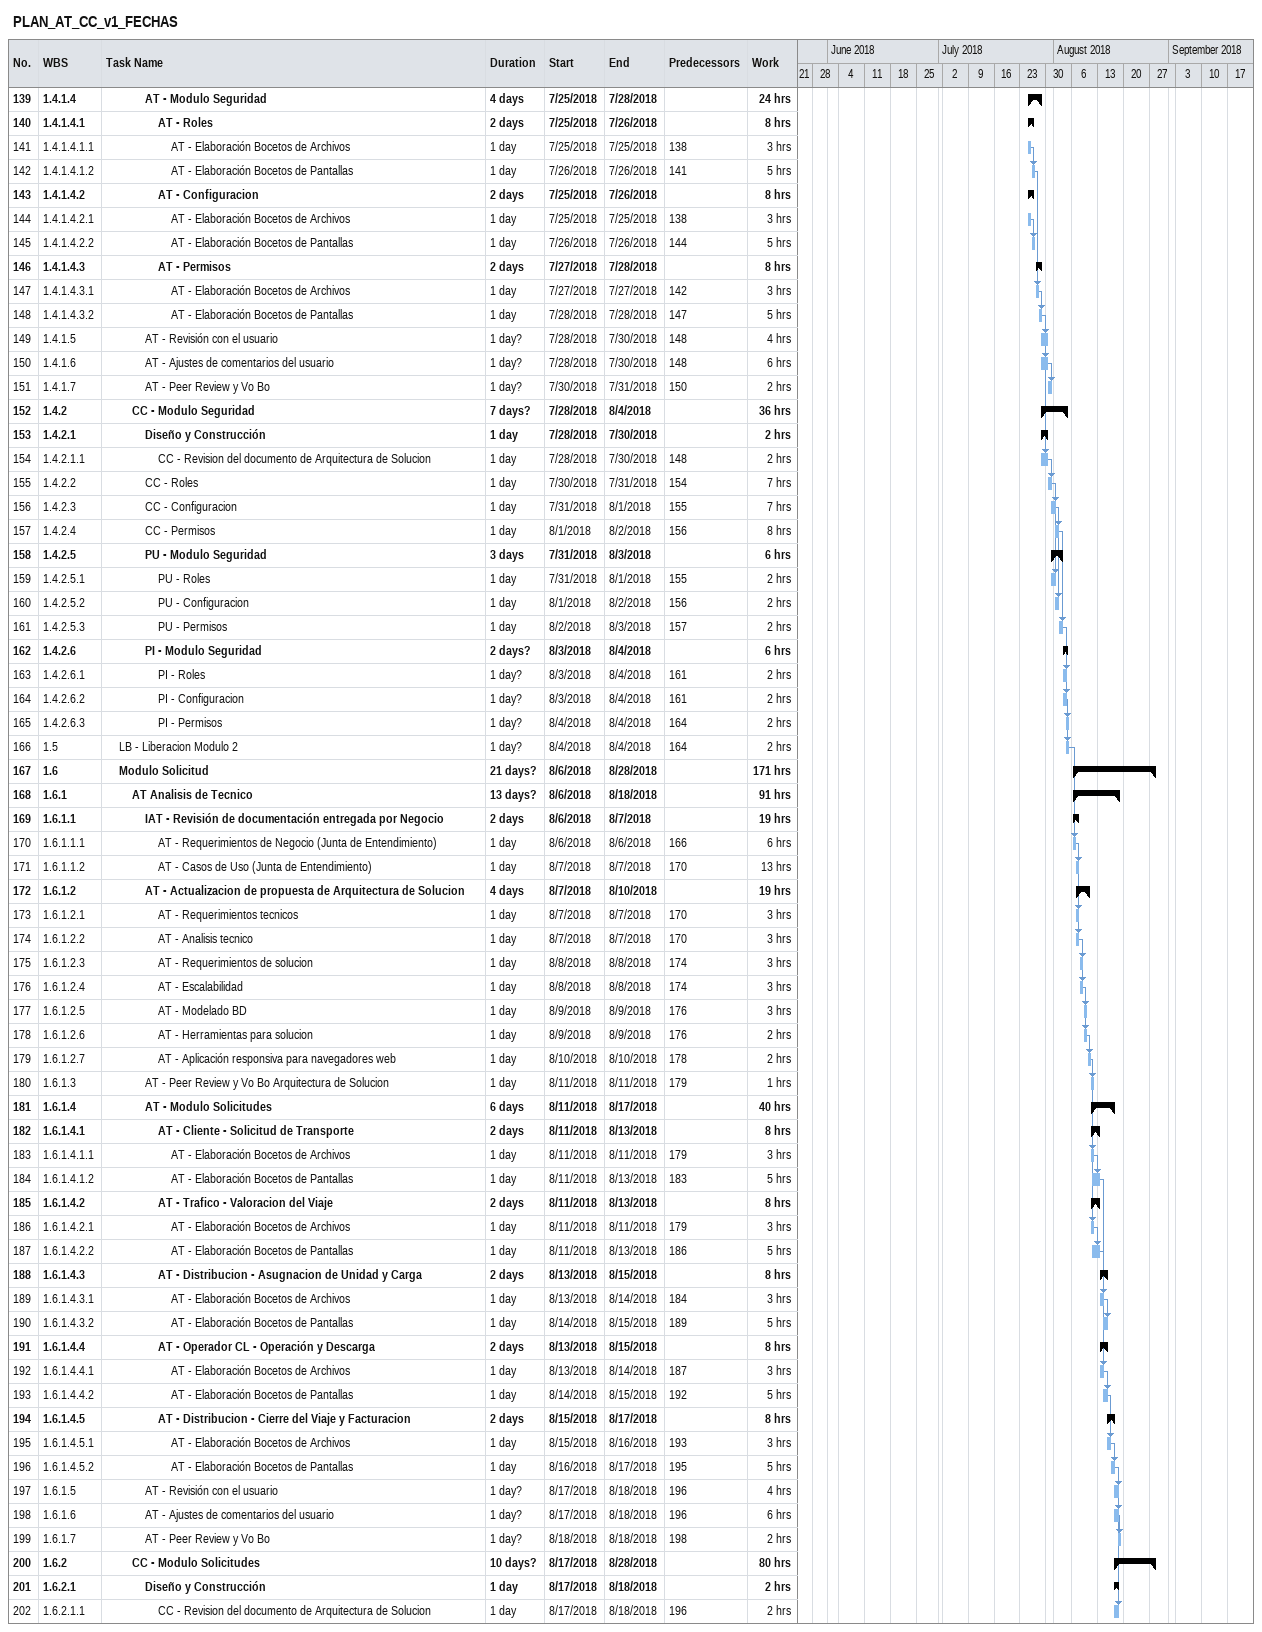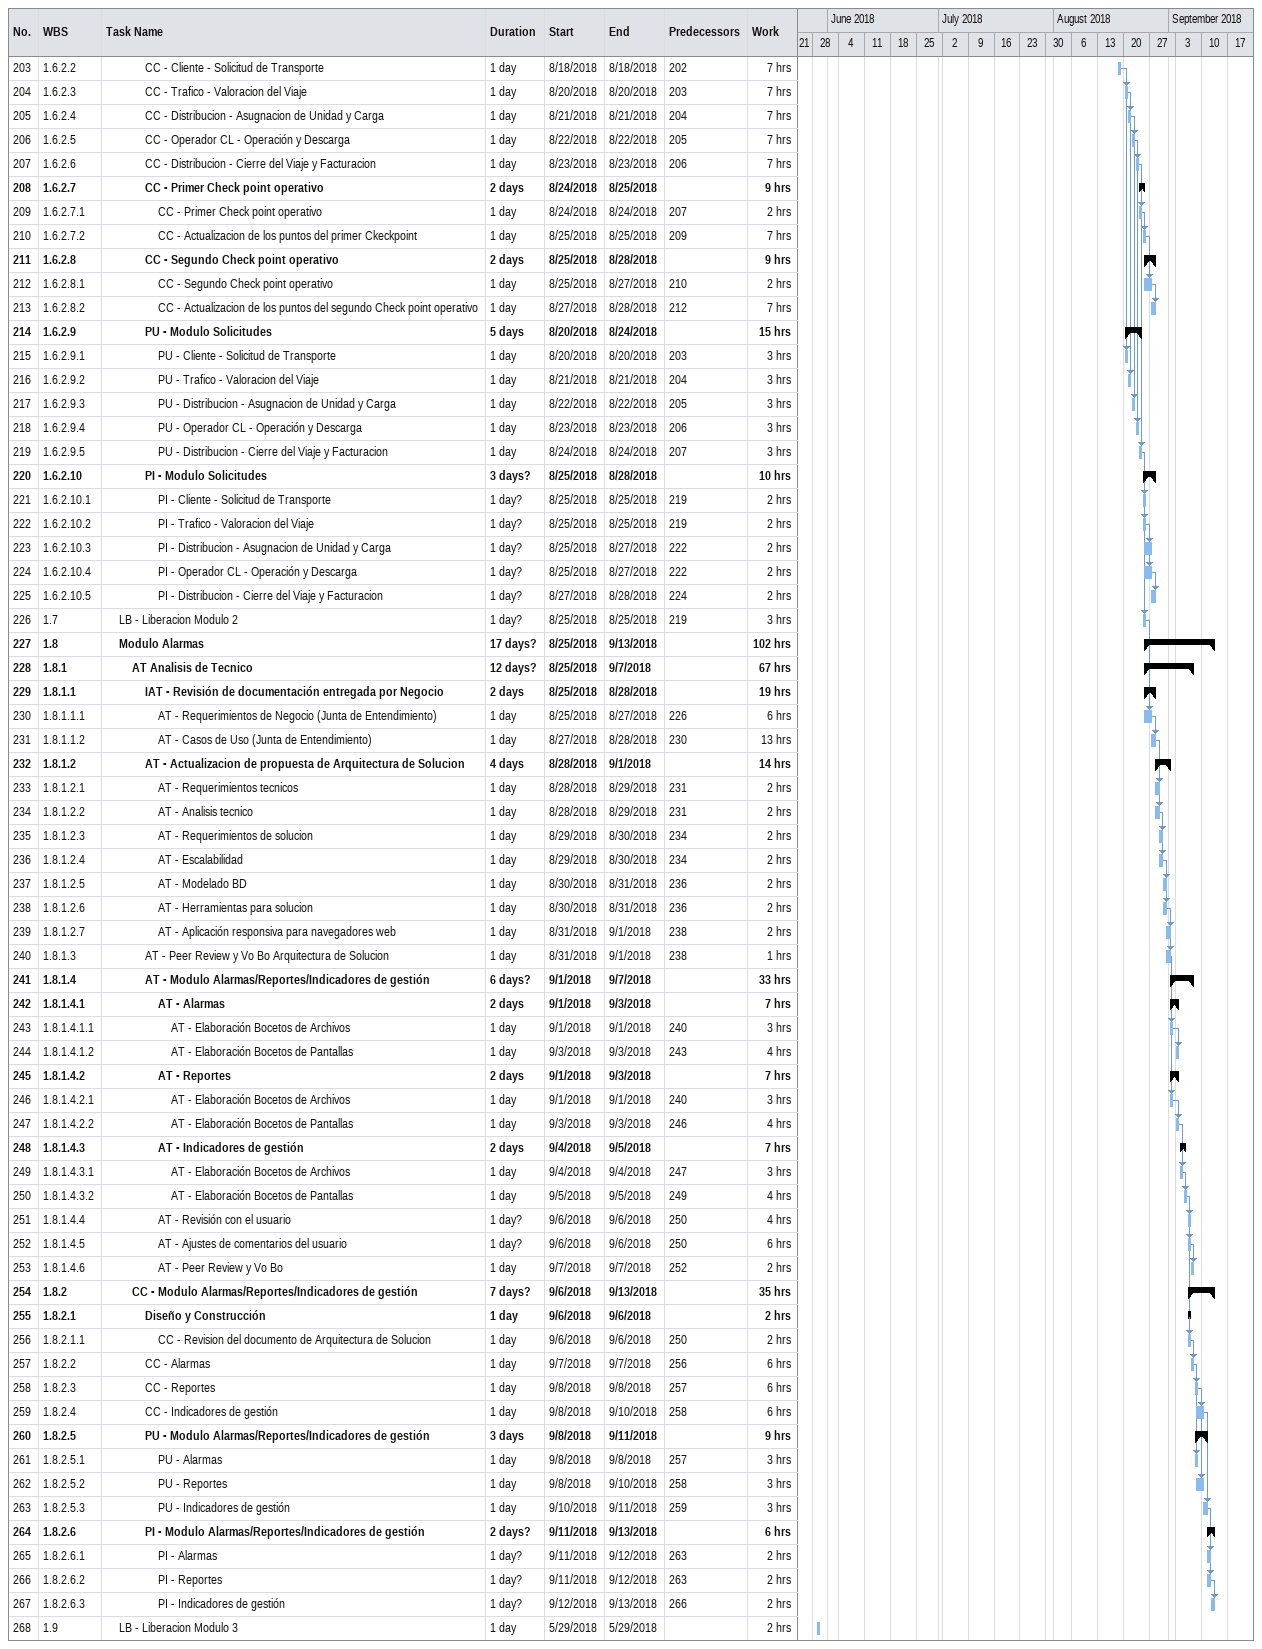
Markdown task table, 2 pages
PLAN_AT_CC_v1_FECHAS

| ID | WBS | Task | Duration | Start | Finish | Predecessors | Work (h) |
|---|---|---|---|---|---|---|---|
| 139 | 1.4.1.4 | **AT - Modulo Seguridad** | 4d | 2018-07-25 | 2018-07-28 |  | 24 |
| 140 | 1.4.1.4.1 | **AT - Roles** | 2d | 2018-07-25 | 2018-07-26 |  | 8 |
| 141 | 1.4.1.4.1.1 | AT - Elaboración Bocetos de Archivos | 1d | 2018-07-25 | 2018-07-25 | 138 | 3 |
| 142 | 1.4.1.4.1.2 | AT - Elaboración Bocetos de Pantallas | 1d | 2018-07-26 | 2018-07-26 | 141 | 5 |
| 143 | 1.4.1.4.2 | **AT - Configuracion** | 2d | 2018-07-25 | 2018-07-26 |  | 8 |
| 144 | 1.4.1.4.2.1 | AT - Elaboración Bocetos de Archivos | 1d | 2018-07-25 | 2018-07-25 | 138 | 3 |
| 145 | 1.4.1.4.2.2 | AT - Elaboración Bocetos de Pantallas | 1d | 2018-07-26 | 2018-07-26 | 144 | 5 |
| 146 | 1.4.1.4.3 | **AT - Permisos** | 2d | 2018-07-27 | 2018-07-28 |  | 8 |
| 147 | 1.4.1.4.3.1 | AT - Elaboración Bocetos de Archivos | 1d | 2018-07-27 | 2018-07-27 | 142 | 3 |
| 148 | 1.4.1.4.3.2 | AT - Elaboración Bocetos de Pantallas | 1d | 2018-07-28 | 2018-07-28 | 147 | 5 |
| 149 | 1.4.1.5 | AT - Revisión con el usuario | 1d? | 2018-07-28 | 2018-07-30 | 148 | 4 |
| 150 | 1.4.1.6 | AT - Ajustes de comentarios del usuario | 1d? | 2018-07-28 | 2018-07-30 | 148 | 6 |
| 151 | 1.4.1.7 | AT - Peer Review y Vo Bo | 1d? | 2018-07-30 | 2018-07-31 | 150 | 2 |
| 152 | 1.4.2 | **CC - Modulo Seguridad** | 7d? | 2018-07-28 | 2018-08-04 |  | 36 |
| 153 | 1.4.2.1 | **Diseño y Construcción** | 1d | 2018-07-28 | 2018-07-30 |  | 2 |
| 154 | 1.4.2.1.1 | CC - Revision del documento de Arquitectura de Solucion | 1d | 2018-07-28 | 2018-07-30 | 148 | 2 |
| 155 | 1.4.2.2 | CC - Roles | 1d | 2018-07-30 | 2018-07-31 | 154 | 7 |
| 156 | 1.4.2.3 | CC - Configuracion | 1d | 2018-07-31 | 2018-08-01 | 155 | 7 |
| 157 | 1.4.2.4 | CC - Permisos | 1d | 2018-08-01 | 2018-08-02 | 156 | 8 |
| 158 | 1.4.2.5 | **PU - Modulo Seguridad** | 3d | 2018-07-31 | 2018-08-03 |  | 6 |
| 159 | 1.4.2.5.1 | PU - Roles | 1d | 2018-07-31 | 2018-08-01 | 155 | 2 |
| 160 | 1.4.2.5.2 | PU - Configuracion | 1d | 2018-08-01 | 2018-08-02 | 156 | 2 |
| 161 | 1.4.2.5.3 | PU - Permisos | 1d | 2018-08-02 | 2018-08-03 | 157 | 2 |
| 162 | 1.4.2.6 | **PI - Modulo Seguridad** | 2d? | 2018-08-03 | 2018-08-04 |  | 6 |
| 163 | 1.4.2.6.1 | PI - Roles | 1d? | 2018-08-03 | 2018-08-04 | 161 | 2 |
| 164 | 1.4.2.6.2 | PI - Configuracion | 1d? | 2018-08-03 | 2018-08-04 | 161 | 2 |
| 165 | 1.4.2.6.3 | PI - Permisos | 1d? | 2018-08-04 | 2018-08-04 | 164 | 2 |
| 166 | 1.5 | LB - Liberacion Modulo 2 | 1d? | 2018-08-04 | 2018-08-04 | 164 | 2 |
| 167 | 1.6 | **Modulo Solicitud** | 21d? | 2018-08-06 | 2018-08-28 |  | 171 |
| 168 | 1.6.1 | **AT Analisis de Tecnico** | 13d? | 2018-08-06 | 2018-08-18 |  | 91 |
| 169 | 1.6.1.1 | **IAT - Revisión de documentación entregada por Negocio** | 2d | 2018-08-06 | 2018-08-07 |  | 19 |
| 170 | 1.6.1.1.1 | AT - Requerimientos de Negocio (Junta de Entendimiento) | 1d | 2018-08-06 | 2018-08-06 | 166 | 6 |
| 171 | 1.6.1.1.2 | AT - Casos de Uso (Junta de Entendimiento) | 1d | 2018-08-07 | 2018-08-07 | 170 | 13 |
| 172 | 1.6.1.2 | **AT - Actualizacion de propuesta de Arquitectura de Solucion** | 4d | 2018-08-07 | 2018-08-10 |  | 19 |
| 173 | 1.6.1.2.1 | AT - Requerimientos tecnicos | 1d | 2018-08-07 | 2018-08-07 | 170 | 3 |
| 174 | 1.6.1.2.2 | AT - Analisis tecnico | 1d | 2018-08-07 | 2018-08-07 | 170 | 3 |
| 175 | 1.6.1.2.3 | AT - Requerimientos de solucion | 1d | 2018-08-08 | 2018-08-08 | 174 | 3 |
| 176 | 1.6.1.2.4 | AT - Escalabilidad | 1d | 2018-08-08 | 2018-08-08 | 174 | 3 |
| 177 | 1.6.1.2.5 | AT - Modelado BD | 1d | 2018-08-09 | 2018-08-09 | 176 | 3 |
| 178 | 1.6.1.2.6 | AT - Herramientas para solucion | 1d | 2018-08-09 | 2018-08-09 | 176 | 2 |
| 179 | 1.6.1.2.7 | AT - Aplicación responsiva para navegadores web | 1d | 2018-08-10 | 2018-08-10 | 178 | 2 |
| 180 | 1.6.1.3 | AT - Peer Review y Vo Bo Arquitectura de Solucion | 1d | 2018-08-11 | 2018-08-11 | 179 | 1 |
| 181 | 1.6.1.4 | **AT - Modulo Solicitudes** | 6d | 2018-08-11 | 2018-08-17 |  | 40 |
| 182 | 1.6.1.4.1 | **AT - Cliente - Solicitud de Transporte** | 2d | 2018-08-11 | 2018-08-13 |  | 8 |
| 183 | 1.6.1.4.1.1 | AT - Elaboración Bocetos de Archivos | 1d | 2018-08-11 | 2018-08-11 | 179 | 3 |
| 184 | 1.6.1.4.1.2 | AT - Elaboración Bocetos de Pantallas | 1d | 2018-08-11 | 2018-08-13 | 183 | 5 |
| 185 | 1.6.1.4.2 | **AT - Trafico - Valoracion del Viaje** | 2d | 2018-08-11 | 2018-08-13 |  | 8 |
| 186 | 1.6.1.4.2.1 | AT - Elaboración Bocetos de Archivos | 1d | 2018-08-11 | 2018-08-11 | 179 | 3 |
| 187 | 1.6.1.4.2.2 | AT - Elaboración Bocetos de Pantallas | 1d | 2018-08-11 | 2018-08-13 | 186 | 5 |
| 188 | 1.6.1.4.3 | **AT - Distribucion - Asugnacion de Unidad y Carga** | 2d | 2018-08-13 | 2018-08-15 |  | 8 |
| 189 | 1.6.1.4.3.1 | AT - Elaboración Bocetos de Archivos | 1d | 2018-08-13 | 2018-08-14 | 184 | 3 |
| 190 | 1.6.1.4.3.2 | AT - Elaboración Bocetos de Pantallas | 1d | 2018-08-14 | 2018-08-15 | 189 | 5 |
| 191 | 1.6.1.4.4 | **AT - Operador CL - Operación y Descarga** | 2d | 2018-08-13 | 2018-08-15 |  | 8 |
| 192 | 1.6.1.4.4.1 | AT - Elaboración Bocetos de Archivos | 1d | 2018-08-13 | 2018-08-14 | 187 | 3 |
| 193 | 1.6.1.4.4.2 | AT - Elaboración Bocetos de Pantallas | 1d | 2018-08-14 | 2018-08-15 | 192 | 5 |
| 194 | 1.6.1.4.5 | **AT - Distribucion - Cierre del Viaje y Facturacion** | 2d | 2018-08-15 | 2018-08-17 |  | 8 |
| 195 | 1.6.1.4.5.1 | AT - Elaboración Bocetos de Archivos | 1d | 2018-08-15 | 2018-08-16 | 193 | 3 |
| 196 | 1.6.1.4.5.2 | AT - Elaboración Bocetos de Pantallas | 1d | 2018-08-16 | 2018-08-17 | 195 | 5 |
| 197 | 1.6.1.5 | AT - Revisión con el usuario | 1d? | 2018-08-17 | 2018-08-18 | 196 | 4 |
| 198 | 1.6.1.6 | AT - Ajustes de comentarios del usuario | 1d? | 2018-08-17 | 2018-08-18 | 196 | 6 |
| 199 | 1.6.1.7 | AT - Peer Review y Vo Bo | 1d? | 2018-08-18 | 2018-08-18 | 198 | 2 |
| 200 | 1.6.2 | **CC - Modulo Solicitudes** | 10d? | 2018-08-17 | 2018-08-28 |  | 80 |
| 201 | 1.6.2.1 | **Diseño y Construcción** | 1d | 2018-08-17 | 2018-08-18 |  | 2 |
| 202 | 1.6.2.1.1 | CC - Revision del documento de Arquitectura de Solucion | 1d | 2018-08-17 | 2018-08-18 | 196 | 2 |
| 203 | 1.6.2.2 | CC - Cliente - Solicitud de Transporte | 1d | 2018-08-18 | 2018-08-18 | 202 | 7 |
| 204 | 1.6.2.3 | CC - Trafico - Valoracion del Viaje | 1d | 2018-08-20 | 2018-08-20 | 203 | 7 |
| 205 | 1.6.2.4 | CC - Distribucion - Asugnacion de Unidad y Carga | 1d | 2018-08-21 | 2018-08-21 | 204 | 7 |
| 206 | 1.6.2.5 | CC - Operador CL - Operación y Descarga | 1d | 2018-08-22 | 2018-08-22 | 205 | 7 |
| 207 | 1.6.2.6 | CC - Distribucion - Cierre del Viaje y Facturacion | 1d | 2018-08-23 | 2018-08-23 | 206 | 7 |
| 208 | 1.6.2.7 | **CC - Primer Check point operativo** | 2d | 2018-08-24 | 2018-08-25 |  | 9 |
| 209 | 1.6.2.7.1 | CC - Primer Check point operativo | 1d | 2018-08-24 | 2018-08-24 | 207 | 2 |
| 210 | 1.6.2.7.2 | CC - Actualizacion de los puntos del primer Ckeckpoint | 1d | 2018-08-25 | 2018-08-25 | 209 | 7 |
| 211 | 1.6.2.8 | **CC - Segundo Check point operativo** | 2d | 2018-08-25 | 2018-08-28 |  | 9 |
| 212 | 1.6.2.8.1 | CC - Segundo Check point operativo | 1d | 2018-08-25 | 2018-08-27 | 210 | 2 |
| 213 | 1.6.2.8.2 | CC - Actualizacion de los puntos del segundo Check point operativo | 1d | 2018-08-27 | 2018-08-28 | 212 | 7 |
| 214 | 1.6.2.9 | **PU - Modulo Solicitudes** | 5d | 2018-08-20 | 2018-08-24 |  | 15 |
| 215 | 1.6.2.9.1 | PU - Cliente - Solicitud de Transporte | 1d | 2018-08-20 | 2018-08-20 | 203 | 3 |
| 216 | 1.6.2.9.2 | PU - Trafico - Valoracion del Viaje | 1d | 2018-08-21 | 2018-08-21 | 204 | 3 |
| 217 | 1.6.2.9.3 | PU - Distribucion - Asugnacion de Unidad y Carga | 1d | 2018-08-22 | 2018-08-22 | 205 | 3 |
| 218 | 1.6.2.9.4 | PU - Operador CL - Operación y Descarga | 1d | 2018-08-23 | 2018-08-23 | 206 | 3 |
| 219 | 1.6.2.9.5 | PU - Distribucion - Cierre del Viaje y Facturacion | 1d | 2018-08-24 | 2018-08-24 | 207 | 3 |
| 220 | 1.6.2.10 | **PI - Modulo Solicitudes** | 3d? | 2018-08-25 | 2018-08-28 |  | 10 |
| 221 | 1.6.2.10.1 | PI - Cliente - Solicitud de Transporte | 1d? | 2018-08-25 | 2018-08-25 | 219 | 2 |
| 222 | 1.6.2.10.2 | PI - Trafico - Valoracion del Viaje | 1d? | 2018-08-25 | 2018-08-25 | 219 | 2 |
| 223 | 1.6.2.10.3 | PI - Distribucion - Asugnacion de Unidad y Carga | 1d? | 2018-08-25 | 2018-08-27 | 222 | 2 |
| 224 | 1.6.2.10.4 | PI - Operador CL - Operación y Descarga | 1d? | 2018-08-25 | 2018-08-27 | 222 | 2 |
| 225 | 1.6.2.10.5 | PI - Distribucion - Cierre del Viaje y Facturacion | 1d? | 2018-08-27 | 2018-08-28 | 224 | 2 |
| 226 | 1.7 | LB - Liberacion Modulo 2 | 1d? | 2018-08-25 | 2018-08-25 | 219 | 3 |
| 227 | 1.8 | **Modulo Alarmas** | 17d? | 2018-08-25 | 2018-09-13 |  | 102 |
| 228 | 1.8.1 | **AT Analisis de Tecnico** | 12d? | 2018-08-25 | 2018-09-07 |  | 67 |
| 229 | 1.8.1.1 | **IAT - Revisión de documentación entregada por Negocio** | 2d | 2018-08-25 | 2018-08-28 |  | 19 |
| 230 | 1.8.1.1.1 | AT - Requerimientos de Negocio (Junta de Entendimiento) | 1d | 2018-08-25 | 2018-08-27 | 226 | 6 |
| 231 | 1.8.1.1.2 | AT - Casos de Uso (Junta de Entendimiento) | 1d | 2018-08-27 | 2018-08-28 | 230 | 13 |
| 232 | 1.8.1.2 | **AT - Actualizacion de propuesta de Arquitectura de Solucion** | 4d | 2018-08-28 | 2018-09-01 |  | 14 |
| 233 | 1.8.1.2.1 | AT - Requerimientos tecnicos | 1d | 2018-08-28 | 2018-08-29 | 231 | 2 |
| 234 | 1.8.1.2.2 | AT - Analisis tecnico | 1d | 2018-08-28 | 2018-08-29 | 231 | 2 |
| 235 | 1.8.1.2.3 | AT - Requerimientos de solucion | 1d | 2018-08-29 | 2018-08-30 | 234 | 2 |
| 236 | 1.8.1.2.4 | AT - Escalabilidad | 1d | 2018-08-29 | 2018-08-30 | 234 | 2 |
| 237 | 1.8.1.2.5 | AT - Modelado BD | 1d | 2018-08-30 | 2018-08-31 | 236 | 2 |
| 238 | 1.8.1.2.6 | AT - Herramientas para solucion | 1d | 2018-08-30 | 2018-08-31 | 236 | 2 |
| 239 | 1.8.1.2.7 | AT - Aplicación responsiva para navegadores web | 1d | 2018-08-31 | 2018-09-01 | 238 | 2 |
| 240 | 1.8.1.3 | AT - Peer Review y Vo Bo Arquitectura de Solucion | 1d | 2018-08-31 | 2018-09-01 | 238 | 1 |
| 241 | 1.8.1.4 | **AT - Modulo Alarmas/Reportes/Indicadores de gestión** | 6d? | 2018-09-01 | 2018-09-07 |  | 33 |
| 242 | 1.8.1.4.1 | **AT - Alarmas** | 2d | 2018-09-01 | 2018-09-03 |  | 7 |
| 243 | 1.8.1.4.1.1 | AT - Elaboración Bocetos de Archivos | 1d | 2018-09-01 | 2018-09-01 | 240 | 3 |
| 244 | 1.8.1.4.1.2 | AT - Elaboración Bocetos de Pantallas | 1d | 2018-09-03 | 2018-09-03 | 243 | 4 |
| 245 | 1.8.1.4.2 | **AT - Reportes** | 2d | 2018-09-01 | 2018-09-03 |  | 7 |
| 246 | 1.8.1.4.2.1 | AT - Elaboración Bocetos de Archivos | 1d | 2018-09-01 | 2018-09-01 | 240 | 3 |
| 247 | 1.8.1.4.2.2 | AT - Elaboración Bocetos de Pantallas | 1d | 2018-09-03 | 2018-09-03 | 246 | 4 |
| 248 | 1.8.1.4.3 | **AT - Indicadores de gestión** | 2d | 2018-09-04 | 2018-09-05 |  | 7 |
| 249 | 1.8.1.4.3.1 | AT - Elaboración Bocetos de Archivos | 1d | 2018-09-04 | 2018-09-04 | 247 | 3 |
| 250 | 1.8.1.4.3.2 | AT - Elaboración Bocetos de Pantallas | 1d | 2018-09-05 | 2018-09-05 | 249 | 4 |
| 251 | 1.8.1.4.4 | AT - Revisión con el usuario | 1d? | 2018-09-06 | 2018-09-06 | 250 | 4 |
| 252 | 1.8.1.4.5 | AT - Ajustes de comentarios del usuario | 1d? | 2018-09-06 | 2018-09-06 | 250 | 6 |
| 253 | 1.8.1.4.6 | AT - Peer Review y Vo Bo | 1d | 2018-09-07 | 2018-09-07 | 252 | 2 |
| 254 | 1.8.2 | **CC - Modulo Alarmas/Reportes/Indicadores de gestión** | 7d? | 2018-09-06 | 2018-09-13 |  | 35 |
| 255 | 1.8.2.1 | **Diseño y Construcción** | 1d | 2018-09-06 | 2018-09-06 |  | 2 |
| 256 | 1.8.2.1.1 | CC - Revision del documento de Arquitectura de Solucion | 1d | 2018-09-06 | 2018-09-06 | 250 | 2 |
| 257 | 1.8.2.2 | CC - Alarmas | 1d | 2018-09-07 | 2018-09-07 | 256 | 6 |
| 258 | 1.8.2.3 | CC - Reportes | 1d | 2018-09-08 | 2018-09-08 | 257 | 6 |
| 259 | 1.8.2.4 | CC - Indicadores de gestión | 1d | 2018-09-08 | 2018-09-10 | 258 | 6 |
| 260 | 1.8.2.5 | **PU - Modulo Alarmas/Reportes/Indicadores de gestión** | 3d | 2018-09-08 | 2018-09-11 |  | 9 |
| 261 | 1.8.2.5.1 | PU - Alarmas | 1d | 2018-09-08 | 2018-09-08 | 257 | 3 |
| 262 | 1.8.2.5.2 | PU - Reportes | 1d | 2018-09-08 | 2018-09-10 | 258 | 3 |
| 263 | 1.8.2.5.3 | PU - Indicadores de gestión | 1d | 2018-09-10 | 2018-09-11 | 259 | 3 |
| 264 | 1.8.2.6 | **PI - Modulo Alarmas/Reportes/Indicadores de gestión** | 2d? | 2018-09-11 | 2018-09-13 |  | 6 |
| 265 | 1.8.2.6.1 | PI - Alarmas | 1d? | 2018-09-11 | 2018-09-12 | 263 | 2 |
| 266 | 1.8.2.6.2 | PI - Reportes | 1d? | 2018-09-11 | 2018-09-12 | 263 | 2 |
| 267 | 1.8.2.6.3 | PI - Indicadores de gestión | 1d? | 2018-09-12 | 2018-09-13 | 266 | 2 |
| 268 | 1.9 | LB - Liberacion Modulo 3 | 1d | 2018-05-29 | 2018-05-29 |  | 2 |
